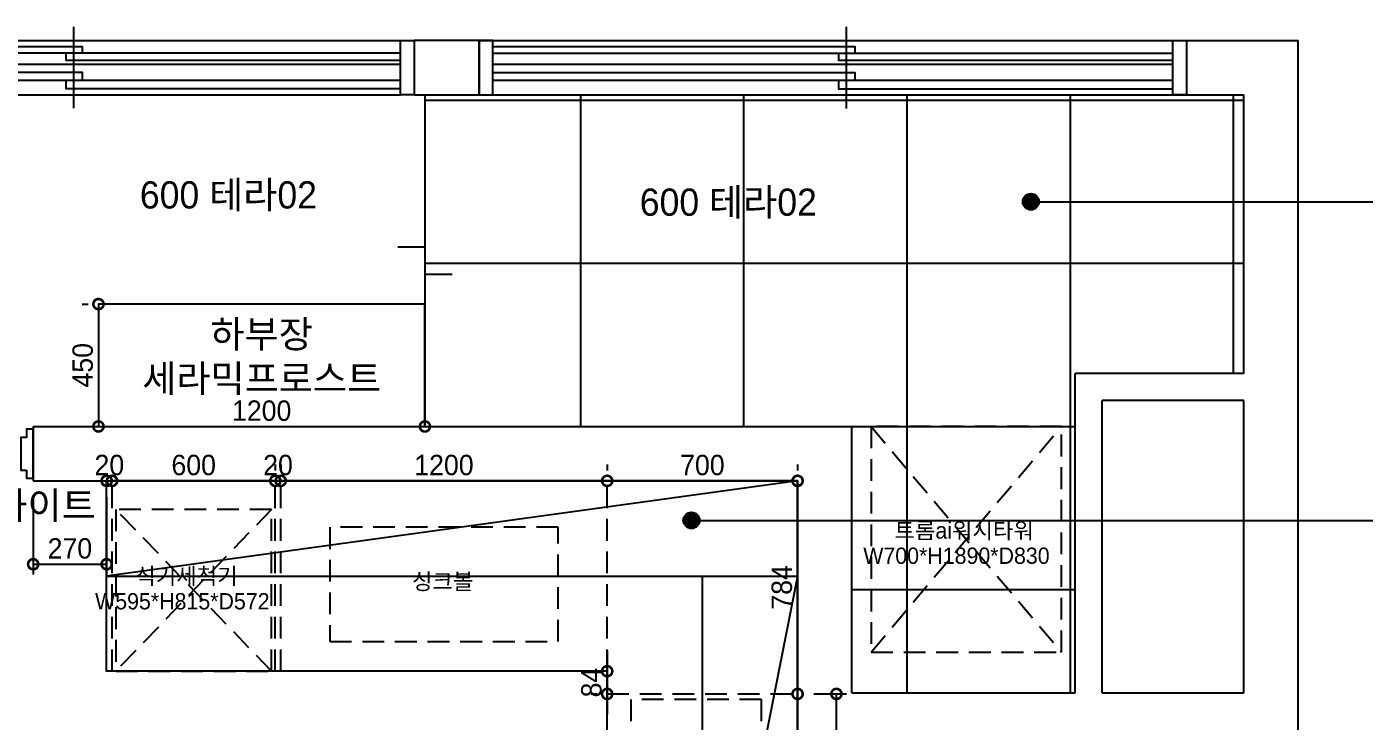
# Model space of a CAD drawing. Header units: millimetres. Extents: x 144680 to 236290, y -190947 to -149396.
# Drawn here: x 203759 to 208675, y -166654 to -164100 of the extents above; entities that cross this region are included whole.
import ezdxf

# ---------------------------------------------------------------- set-up
doc = ezdxf.new("R2010")
doc.units = ezdxf.units.MM
doc.header["$LTSCALE"] = 100
doc.linetypes.add('DH-HID2', pattern=[1.2, 0.8, -0.4])
for name, color, linetype in [('0-ELC TEXT', 7, 'Continuous'), ('06-FUR', 6, 'Continuous'), ('07-DIM WAL', 5, 'Continuous'), ('FORM(YOURNAME)-11', 1, 'Continuous'), ('FU-FURM', 251, 'DH-HID2'), ('fur', 6, 'Continuous'), ('HAT', 8, 'Continuous'), ('SYM', 94, 'Continuous'), ('win', 4, 'Continuous')]:
    doc.layers.add(name, color=color, linetype=linetype)
doc.styles.add('스타일1', font='HY울릉도M.TTF')
doc.styles.add('코레일둥고', font='Korail_Round_Gothic_Medium.ttf')
doc.dimstyles.new('30', dxfattribs={"dimscale": 30, "dimtxt": 2.5, "dimasz": 2.5, "dimexe": 1.25, "dimexo": 2, "dimtad": 1, "dimdec": 0, "dimtxsty": '스타일1', "dimblk": 'DOTSMALL', "dimcen": 2.5, "dimclrd": 1, "dimclre": 1, "dimclrt": 2, "dimadec": 0, "dimazin": 0, "dimtfac": 1, "dimtix": 1, "dimtmove": 0, "dimatfit": 3, "dimldrblk": 'DOTSMALL', "dimfxl": 1.25, "dimarcsym": 0})

# ---------------------------------------------------------------- blocks, each defined once
blk = doc.blocks.new('2600')
at = {"layer": 'win'}
for p, q in [((8549.2, -153771), (8549.2, -153471)), ((7239.2, -153521), (9759.2, -153521)), ((7249.2, -153608.5), (9749.2, -153608.5)), ((7249.2, -153608.5), (9749.2, -153608.5)), ((7249.2, -153721), (9749.2, -153721))]:
    blk.add_line(p, q, dxfattribs=at)
for points in [[(7199.2, -153721), (7249.2, -153721), (7249.2, -153521), (7199.2, -153521)], [(9799.2, -153721), (9749.2, -153721), (9749.2, -153521), (9799.2, -153521)]]:
    blk.add_lwpolyline(points, close=True, dxfattribs=at)
for points in [[(7249.2, -153543.5), (8579.2, -153543.5), (8579.2, -153568.5), (7249.2, -153568.5)], [(9749.2, -153568.5), (8519.2, -153568.5), (8519.2, -153593.5), (9749.2, -153593.5)], [(7249.2, -153638.5), (8579.2, -153638.5), (8579.2, -153668.5), (7249.2, -153668.5)], [(9749.2, -153668.5), (8519.2, -153668.5), (8519.2, -153698.5), (9749.2, -153698.5)]]:
    blk.add_lwpolyline(points, dxfattribs=at)
blk = doc.blocks.new('vudauseeh')
blk.add_line((143450, -164350), (143450, -165570))
blk.add_lwpolyline([(143350, -164910), (143450, -164910), (143450, -165010), (143550, -165010)])
at = {"layer": 'SYM', "color": 2}
for p, q in [((143650, -164150), (146660, -164150)), ((146660, -174830), (146660, -164150)), ((143450, -164350), (146460, -164350)), ((146460, -165375), (146460, -164350)), ((146460, -165375), (145840, -165375)), ((145840, -166550), (145840, -165375)), ((146460, -165475), (145940, -165475)), ((145940, -165775), (145940, -165475)), ((146460, -165775), (146460, -165475)), ((142010, -165570), (145020, -165570)), ((142010, -165570), (142010, -165770)), ((145020, -166550), (145020, -165570)), ((142010, -165770), (144820, -165770)), ((144820, -168850), (144820, -165770)), ((145940, -166550), (145940, -165775)), ((146460, -166550), (146460, -165775)), ((145840, -166550), (145840, -165987.5)), ((145020, -166550), (145440, -166550)), ((145020, -166550), (145840, -166550)), ((145940, -166550), (146460, -166550))]:
    blk.add_line(p, q, dxfattribs=at)
blk.add_lwpolyline([(143650, -164150.5), (143410, -164150.5), (143410, -164350), (143650, -164350)], close=True, dxfattribs=at)
at = {"layer": 'fur'}
for p in [(133610.8, -10629), (136450.8, -10629.5)]:
    blk.add_blockref('2600', p, dxfattribs=at)
blk = doc.blocks.new('_DOTSMALL')
at = {"color": 0, "linetype": 'ByBlock', "const_width": 0.5}
blk.add_lwpolyline([(-0.0625, 0, 1), (0.0625, 0, 1)], format="xyb", close=True, dxfattribs=at)
blk = doc.blocks.new('*D208')
at = {"layer": '07-DIM WAL', "color": 1, "lineweight": -2, "transparency": 16777216}
for p, q in [((206532.2, -165770), (206554.7, -165770)), ((206592.2, -166553.6), (206592.2, -165770)), ((206532.2, -166553.6), (206554.7, -166553.6))]:
    blk.add_line(p, q, dxfattribs=at)
at = {"layer": 'Defpoints', "color": 0, "transparency": 16777216}
for p in [(206592.2, -165770), (206592.2, -165770), (206592.2, -166553.6)]:
    blk.add_point(p, dxfattribs=at)
at = {"layer": '07-DIM WAL', "color": 1, "lineweight": -2, "transparency": 16777216, "xscale": 75, "yscale": 75, "zscale": 75}
for p, rotation in [((206592.2, -165770), 90), ((206592.2, -166553.6), 270)]:
    blk.add_blockref('_DOTSMALL', p, dxfattribs=dict(at, rotation=rotation))
at = {"layer": '07-DIM WAL', "color": 2, "transparency": 16777216, "insert": (206534.5, -166161.8), "char_height": 75, "attachment_point": 5, "rotation": 90, "style": '스타일1'}
blk.add_mtext('784', dxfattribs=at)
blk = doc.blocks.new('*D210')
at = {"layer": '07-DIM WAL', "color": 1, "lineweight": -2, "transparency": 16777216}
for p, q in [((205892.2, -165710), (205892.2, -165732.5)), ((206592.2, -165710), (206592.2, -165732.5)), ((206592.2, -165770), (205892.2, -165770))]:
    blk.add_line(p, q, dxfattribs=at)
at = {"layer": 'Defpoints', "color": 0, "transparency": 16777216}
for p in [(205892.2, -165770), (205892.2, -165770), (206592.2, -165770)]:
    blk.add_point(p, dxfattribs=at)
at = {"layer": '07-DIM WAL', "color": 1, "lineweight": -2, "transparency": 16777216, "xscale": 75, "yscale": 75, "zscale": 75, "rotation": 180}
blk.add_blockref('_DOTSMALL', (205892.2, -165770), dxfattribs=at)
at = {"layer": '07-DIM WAL', "color": 1, "lineweight": -2, "transparency": 16777216, "xscale": 75, "yscale": 75, "zscale": 75}
blk.add_blockref('_DOTSMALL', (206592.2, -165770), dxfattribs=at)
at = {"layer": '07-DIM WAL', "color": 2, "transparency": 16777216, "insert": (206242.2, -165712.3), "char_height": 75, "attachment_point": 5, "style": '스타일1'}
blk.add_mtext('700', dxfattribs=at)
blk = doc.blocks.new('*D211')
at = {"layer": '07-DIM WAL', "color": 1, "lineweight": -2, "transparency": 16777216}
for p, q in [((205892.2, -165710), (205892.2, -165732.5)), ((205892.2, -165770), (204692.2, -165770)), ((204692.2, -165830), (204692.2, -165807.5))]:
    blk.add_line(p, q, dxfattribs=at)
at = {"layer": 'Defpoints', "color": 0, "transparency": 16777216}
for p in [(204692.2, -165770), (204692.2, -165770), (205892.2, -165770)]:
    blk.add_point(p, dxfattribs=at)
at = {"layer": '07-DIM WAL', "color": 1, "lineweight": -2, "transparency": 16777216, "xscale": 75, "yscale": 75, "zscale": 75, "rotation": 180}
blk.add_blockref('_DOTSMALL', (204692.2, -165770), dxfattribs=at)
at = {"layer": '07-DIM WAL', "color": 1, "lineweight": -2, "transparency": 16777216, "xscale": 75, "yscale": 75, "zscale": 75}
blk.add_blockref('_DOTSMALL', (205892.2, -165770), dxfattribs=at)
at = {"layer": '07-DIM WAL', "color": 2, "transparency": 16777216, "insert": (205292.2, -165712.2), "char_height": 75, "attachment_point": 5, "style": '스타일1'}
blk.add_mtext('1200', dxfattribs=at)
blk = doc.blocks.new('*D212')
at = {"layer": '07-DIM WAL', "color": 1, "lineweight": -2, "transparency": 16777216}
for p, q in [((204672.2, -165710), (204672.2, -165732.5)), ((204692.2, -165710), (204692.2, -165732.5)), ((204767.2, -165770), (204597.2, -165770))]:
    blk.add_line(p, q, dxfattribs=at)
at = {"layer": 'Defpoints', "color": 0, "transparency": 16777216}
for p in [(204672.2, -165770), (204672.2, -165770), (204692.2, -165770)]:
    blk.add_point(p, dxfattribs=at)
at = {"layer": '07-DIM WAL', "color": 1, "lineweight": -2, "transparency": 16777216, "xscale": 75, "yscale": 75, "zscale": 75}
blk.add_blockref('_DOTSMALL', (204672.2, -165770), dxfattribs=at)
at = {"layer": '07-DIM WAL', "color": 1, "lineweight": -2, "transparency": 16777216, "xscale": 75, "yscale": 75, "zscale": 75, "rotation": 180}
blk.add_blockref('_DOTSMALL', (204692.2, -165770), dxfattribs=at)
at = {"layer": '07-DIM WAL', "color": 2, "transparency": 16777216, "insert": (204682.2, -165712.3), "char_height": 75, "attachment_point": 5, "style": '스타일1'}
blk.add_mtext('20', dxfattribs=at)
blk = doc.blocks.new('*D213')
at = {"layer": '07-DIM WAL', "color": 1, "lineweight": -2, "transparency": 16777216}
for p, q in [((204672.2, -165710), (204672.2, -165732.5)), ((204672.2, -165770), (204072.2, -165770)), ((204072.2, -165830), (204072.2, -165807.5))]:
    blk.add_line(p, q, dxfattribs=at)
at = {"layer": 'Defpoints', "color": 0, "transparency": 16777216}
for p in [(204072.2, -165770), (204072.2, -165770), (204672.2, -165770)]:
    blk.add_point(p, dxfattribs=at)
at = {"layer": '07-DIM WAL', "color": 1, "lineweight": -2, "transparency": 16777216, "xscale": 75, "yscale": 75, "zscale": 75, "rotation": 180}
blk.add_blockref('_DOTSMALL', (204072.2, -165770), dxfattribs=at)
at = {"layer": '07-DIM WAL', "color": 1, "lineweight": -2, "transparency": 16777216, "xscale": 75, "yscale": 75, "zscale": 75}
blk.add_blockref('_DOTSMALL', (204672.2, -165770), dxfattribs=at)
at = {"layer": '07-DIM WAL', "color": 2, "transparency": 16777216, "insert": (204372.2, -165712.2), "char_height": 75, "attachment_point": 5, "style": '스타일1'}
blk.add_mtext('600', dxfattribs=at)
blk = doc.blocks.new('*D214')
at = {"layer": '07-DIM WAL', "color": 1, "lineweight": -2, "transparency": 16777216}
for p, q in [((203977.3, -165770), (204147.2, -165770)), ((204052.3, -165830), (204052.3, -165807.5)), ((204072.2, -165830), (204072.2, -165807.5))]:
    blk.add_line(p, q, dxfattribs=at)
at = {"layer": 'Defpoints', "color": 0, "transparency": 16777216}
for p in [(204052.3, -165770), (204072.2, -165770), (204072.2, -165770)]:
    blk.add_point(p, dxfattribs=at)
at = {"layer": '07-DIM WAL', "color": 1, "lineweight": -2, "transparency": 16777216, "xscale": 75, "yscale": 75, "zscale": 75}
blk.add_blockref('_DOTSMALL', (204052.3, -165770), dxfattribs=at)
at = {"layer": '07-DIM WAL', "color": 1, "lineweight": -2, "transparency": 16777216, "xscale": 75, "yscale": 75, "zscale": 75, "rotation": 180}
blk.add_blockref('_DOTSMALL', (204072.2, -165770), dxfattribs=at)
at = {"layer": '07-DIM WAL', "color": 2, "transparency": 16777216, "insert": (204062.2, -165712.2), "char_height": 75, "attachment_point": 5, "style": '스타일1'}
blk.add_mtext('20', dxfattribs=at)
blk = doc.blocks.new('*D226')
at = {"layer": '07-DIM WAL', "color": 1, "lineweight": -2, "transparency": 16777216}
for p, q in [((206652.2, -166553.6), (206772.5, -166553.6)), ((206735, -167153.6), (206735, -166553.6)), ((206652.2, -167153.6), (206772.5, -167153.6))]:
    blk.add_line(p, q, dxfattribs=at)
at = {"layer": 'Defpoints', "color": 0, "transparency": 16777216}
for p in [(206592.2, -166553.6), (206735, -166553.6), (206592.2, -167153.6)]:
    blk.add_point(p, dxfattribs=at)
at = {"layer": '07-DIM WAL', "color": 1, "lineweight": -2, "transparency": 16777216, "xscale": 75, "yscale": 75, "zscale": 75}
for p, rotation in [((206735, -166553.6), 90), ((206735, -167153.6), 270)]:
    blk.add_blockref('_DOTSMALL', p, dxfattribs=dict(at, rotation=rotation))
at = {"layer": '07-DIM WAL', "color": 2, "transparency": 16777216, "insert": (206677.2, -166853.6), "char_height": 75, "attachment_point": 5, "rotation": 90, "style": '스타일1'}
blk.add_mtext('600', dxfattribs=at)
blk = doc.blocks.new('*D227')
at = {"layer": '07-DIM WAL', "color": 1, "lineweight": -2, "transparency": 16777216}
for p, q in [((205892.2, -166395), (205892.2, -166628.6)), ((205832.2, -166470), (205854.7, -166470)), ((205832.2, -166553.6), (205854.7, -166553.6))]:
    blk.add_line(p, q, dxfattribs=at)
at = {"layer": 'Defpoints', "color": 0, "transparency": 16777216}
for p in [(205892.2, -166470), (205892.2, -166553.6), (205892.2, -166553.6)]:
    blk.add_point(p, dxfattribs=at)
at = {"layer": '07-DIM WAL', "color": 1, "lineweight": -2, "transparency": 16777216, "xscale": 75, "yscale": 75, "zscale": 75}
for p, rotation in [((205892.2, -166470), 270), ((205892.2, -166553.6), 90)]:
    blk.add_blockref('_DOTSMALL', p, dxfattribs=dict(at, rotation=rotation))
at = {"layer": '07-DIM WAL', "color": 2, "transparency": 16777216, "insert": (205834.5, -166511.8), "char_height": 75, "attachment_point": 5, "rotation": 90, "style": '스타일1'}
blk.add_mtext('84', dxfattribs=at)
blk = doc.blocks.new('*D228')
at = {"layer": '07-DIM WAL', "color": 1, "lineweight": -2, "transparency": 16777216}
for p, q in [((203782.2, -165830), (203782.2, -166114.2)), ((204052.3, -165830), (204052.3, -166114.2)), ((203782.2, -166076.7), (204052.3, -166076.7))]:
    blk.add_line(p, q, dxfattribs=at)
at = {"layer": 'Defpoints', "color": 0, "transparency": 16777216}
for p in [(203782.2, -165770), (204052.3, -165770), (204052.3, -166076.7)]:
    blk.add_point(p, dxfattribs=at)
at = {"layer": '07-DIM WAL', "color": 1, "lineweight": -2, "transparency": 16777216, "xscale": 75, "yscale": 75, "zscale": 75, "rotation": 180}
blk.add_blockref('_DOTSMALL', (203782.2, -166076.7), dxfattribs=at)
at = {"layer": '07-DIM WAL', "color": 1, "lineweight": -2, "transparency": 16777216, "xscale": 75, "yscale": 75, "zscale": 75}
blk.add_blockref('_DOTSMALL', (204052.3, -166076.7), dxfattribs=at)
at = {"layer": '07-DIM WAL', "color": 2, "transparency": 16777216, "insert": (203917.2, -166018.9), "char_height": 75, "attachment_point": 5, "style": '스타일1'}
blk.add_mtext('270', dxfattribs=at)
blk = doc.blocks.new('*D243')
at = {"layer": 'Defpoints', "color": 0}
for p in [(204022.2, -165120), (204022.2, -165570), (204022.2, -165570)]:
    blk.add_point(p, dxfattribs=at)
at = {"layer": 'FORM(YOURNAME)-11', "color": 1, "lineweight": -2, "ltscale": 10}
for p, q in [((203962.2, -165120), (203984.7, -165120)), ((204022.2, -165120), (204022.2, -165570)), ((203962.2, -165570), (203984.7, -165570))]:
    blk.add_line(p, q, dxfattribs=at)
at = {"layer": 'FORM(YOURNAME)-11', "color": 1, "lineweight": -2, "xscale": 75, "yscale": 75, "zscale": 75}
for p, rotation in [((204022.2, -165120), 90), ((204022.2, -165570), 270)]:
    blk.add_blockref('_DOTSMALL', p, dxfattribs=dict(at, rotation=rotation))
at = {"layer": 'FORM(YOURNAME)-11', "color": 2, "ltscale": 10, "insert": (203964.5, -165345), "char_height": 75, "attachment_point": 5, "rotation": 90, "style": '스타일1'}
blk.add_mtext('450', dxfattribs=at)
blk = doc.blocks.new('*D244')
at = {"layer": 'Defpoints', "color": 0}
for p in [(204022.2, -165570), (205222.2, -165570), (205222.2, -165570)]:
    blk.add_point(p, dxfattribs=at)
at = {"layer": 'FORM(YOURNAME)-11', "color": 1, "lineweight": -2, "ltscale": 10}
for p, q in [((204022.2, -165510), (204022.2, -165532.5)), ((205222.2, -165510), (205222.2, -165532.5)), ((204022.2, -165570), (205222.2, -165570))]:
    blk.add_line(p, q, dxfattribs=at)
at = {"layer": 'FORM(YOURNAME)-11', "color": 1, "lineweight": -2, "xscale": 75, "yscale": 75, "zscale": 75, "rotation": 180}
blk.add_blockref('_DOTSMALL', (204022.2, -165570), dxfattribs=at)
at = {"layer": 'FORM(YOURNAME)-11', "color": 1, "lineweight": -2, "xscale": 75, "yscale": 75, "zscale": 75}
blk.add_blockref('_DOTSMALL', (205222.2, -165570), dxfattribs=at)
at = {"layer": 'FORM(YOURNAME)-11', "color": 2, "ltscale": 10, "insert": (204622.2, -165512.3), "char_height": 75, "attachment_point": 5, "style": '스타일1'}
blk.add_mtext('1200', dxfattribs=at)

msp = doc.modelspace()

# ---------------------------------------------------------------- hatches: boundary and pattern name
at = {"layer": '0-ELC TEXT'}
h = msp.add_hatch(color=256, dxfattribs=at)
h.dxf.hatch_style = 1
edge = h.paths.add_edge_path()
edge.add_arc((207449.8, -164743.5), 30, 0, 360)
h = msp.add_hatch(color=256, dxfattribs=at)
h.dxf.hatch_style = 1
edge = h.paths.add_edge_path()
edge.add_arc((206202, -165915.3), 30, 0, 360)
at = {"layer": '07-DIM WAL'}
h = msp.add_hatch(dxfattribs=at)
h.set_pattern_fill('_USER', color=8, scale=600, double=1, pattern_type=0)
h.set_pattern_definition([(0, (208132.23, -167600), (0, 600), []), (90, (208132.23, -167600), (-600, 4e-14), [])])
h.paths.add_polyline_path([(208132.2, -166750), (206792.2, -166750), (206792.2, -167600), (207472.2, -167600), (207472.2, -167530), (208132.2, -167530), (208132.2, -167150), (208054.7, -167194.3), (208054.7, -167110.2), (208132.2, -167150), (208132.2, -167000)])
h.paths.add_polyline_path([(207687.2, -167757.8, -0.414214), (207837.2, -167607.8), (207472.2, -167600), (206792.2, -167600), (206792.2, -168850), (206842.2, -168850), (206842.2, -168160, -0.447008), (207442.2, -168850), (208232.2, -168850), (208232.2, -168074.7), (208132.2, -168074.7), (208132.2, -168112.8), (207837.2, -168112.8, -0.184265), (207737.3, -168074.7), (207479.8, -168074.7, -1), (207419.8, -168074.7, -1), (207479.8, -168074.7), (207737.3, -168074.7, -0.213642), (207687.2, -167962.8)])
h.paths.add_polyline_path([(207505.7, -168290.3, -0.036121), (207822, -168254.4, -0.200323), (207836.5, -168259.8, -0.003215), (207864.7, -168259, -0.420239), (207882.1, -168273.3, -0.407252), (207896.7, -168258.3), (208091.7, -168253.7, -0.421209), (208107.1, -168268.7), (208107.1, -168281.1), (208107.1, -168445.7), (208108.7, -168446.8), (208113.5, -168441.3), (208113.5, -168429.7), (208123.5, -168429.7), (208123.5, -168477.7), (208113.5, -168477.7), (208113.5, -168466.1), (208108.7, -168460.6), (208107.1, -168461.7), (208107.1, -168626.3), (208107.1, -168638.7, -0.421209), (208091.7, -168653.7), (207997.1, -168651.4), (207997.1, -168662.6), (207977, -168662.6), (207977, -168651), (207896.7, -168649, -0.407252), (207882.1, -168634, -0.420239), (207864.7, -168648.4, -0.003215), (207836.5, -168647.6, -0.200323), (207822, -168653, -0.036121), (207505.7, -168617.1, -0.292078), (207420.4, -168512.3, -0.036235), (207416.2, -168453.7, -0.036235), (207420.4, -168395.1, -0.292078)], flags=16)
h.paths.add_polyline_path([(207851.4, -168511.8), (207851.4, -168502), (207851.4, -168501.9, 0.967968), (207847.4, -168502), (207847.1, -168511.8)], flags=0)
h.paths.add_polyline_path([(207842.8, -168371.1), (207871, -168371.1), (207871, -168395.6), (207851.4, -168395.6), (207851.4, -168407.4), (207842.8, -168407.4)], flags=0)
h.paths.add_polyline_path([(207865.1, -168383.7, -1), (207849.1, -168383.7, -1)], flags=0)
h.paths.add_polyline_path([(207865.1, -168523.7, -1), (207849.1, -168523.7, -1)], flags=0)
h.paths.add_polyline_path([(208075.5, -168367.2, -1), (208082.5, -168367.2), (208082.5, -168445.4), (208101.7, -168442.4), (208101.7, -168465), (208082.5, -168462), (208082.5, -168540.2, -1), (208075.5, -168540.2), (208075.5, -168460.9), (208067.4, -168459.7), (208067.4, -168447.7), (208075.5, -168446.4)], flags=0)
h.paths.add_polyline_path([(207485.2, -167650.5), (207485.2, -167483.9), (207345.5, -167483.9), (207345.5, -167650.5)], flags=9)
h.paths.add_polyline_path([(207090.5, -167347.4), (207843.1, -167347.4), (207843.1, -167170.7), (207090.5, -167170.7)], flags=24)
h.paths.add_polyline_path([(207075.4, -167654.4), (207400.3, -167654.4), (207400.3, -167479.8), (207075.4, -167479.8)], flags=9)
h.paths.add_polyline_path([(206990.9, -167831.4), (207315.8, -167831.4), (207315.8, -167656.8), (206990.9, -167656.8)], flags=24)
h.paths.add_polyline_path([(211223.4, -165212.9), (211223.4, -164720.3), (210990.4, -164720.3), (210990.4, -165212.9)], flags=9)
h.paths.add_polyline_path([(211223.4, -167556.5), (211223.4, -167064), (210990.4, -167064), (210990.4, -167556.5)], flags=9)
h.paths.add_polyline_path([(210973.4, -168047.8), (210973.4, -167555.2), (210740.4, -167555.2), (210740.4, -168047.8)], flags=9)
h.paths.add_polyline_path([(210973.4, -166356.2), (210973.4, -165971.1), (210740.4, -165971.1), (210740.4, -166356.2)], flags=9)
h.paths.add_polyline_path([(210973.4, -166844), (210973.4, -166459), (210740.4, -166459), (210740.4, -166844)], flags=9)
h.paths.add_polyline_path([(211223.2, -169673.1), (211223.2, -169288), (210990.3, -169288), (210990.3, -169673.1)], flags=9)
h.paths.add_polyline_path([(211223.4, -172001.5), (211223.4, -171509), (210990.4, -171509), (210990.4, -172001.5)], flags=9)
h.paths.add_polyline_path([(199645.2, -172123.7), (199645.2, -171828.1), (199505.5, -171828.1), (199505.5, -172123.7)], flags=9)
h.paths.add_polyline_path([(204045.1, -171902.9), (204045.1, -171607.4), (203905.4, -171607.4), (203905.4, -171902.9)], flags=9)
h.paths.add_polyline_path([(202641.6, -165783), (202872.6, -165783), (202872.6, -165643.2), (202641.6, -165643.2)], flags=9)
h.paths.add_polyline_path([(202641.6, -164383.5), (202872.6, -164383.5), (202872.6, -164243.7), (202641.6, -164243.7)], flags=9)
h.paths.add_polyline_path([(202595.2, -164376.7), (202595.2, -164145.6), (202455.5, -164145.6), (202455.5, -164376.7)], flags=9)
h.paths.add_polyline_path([(202595.2, -165122), (202595.2, -164826.4), (202455.5, -164826.4), (202455.5, -165122)], flags=9)
h.paths.add_polyline_path([(208445.1, -169731.7), (208445.1, -169436.2), (208305.4, -169436.2), (208305.4, -169731.7)], flags=9)
h.paths.add_polyline_path([(208445.2, -171902.9), (208445.2, -171607.4), (208305.5, -171607.4), (208305.5, -171902.9)], flags=9)
h.paths.add_polyline_path([(208604, -171371.9), (208604, -171076.4), (208464.2, -171076.4), (208464.2, -171371.9)], flags=9)
h.paths.add_polyline_path([(201655.5, -168883), (201951.1, -168883), (201951.1, -168743.2), (201655.5, -168743.2)], flags=9)
h.paths.add_polyline_path([(199352.6, -164973), (199583.6, -164973), (199583.6, -164833.2), (199352.6, -164833.2)], flags=9)
h.paths.add_polyline_path([(199245.2, -165721.7), (199245.2, -165426.2), (199105.5, -165426.2), (199105.5, -165721.7)], flags=9)
h.paths.add_polyline_path([(202420.1, -168685.3), (202420.1, -168454.2), (202280.4, -168454.2), (202280.4, -168685.3)], flags=9)
h.paths.add_polyline_path([(199402.3, -169291.4), (199402.3, -169060.4), (199262.5, -169060.4), (199262.5, -169291.4)], flags=9)
h.paths.add_polyline_path([(208445.2, -166991.4), (208445.2, -166760.4), (208305.5, -166760.4), (208305.5, -166991.4)], flags=9)
h.paths.add_polyline_path([(208445.1, -167415.3), (208445.1, -167184.2), (208305.4, -167184.2), (208305.4, -167415.3)], flags=9)
h.paths.add_polyline_path([(208595.5, -167290.9), (208595.5, -167059.8), (208455.7, -167059.8), (208455.7, -167290.9)], flags=9)
h.paths.add_polyline_path([(200894, -168883), (201125.1, -168883), (201125.1, -168743.2), (200894, -168743.2)], flags=9)
h.paths.add_polyline_path([(202616.6, -169186.6), (202847.6, -169186.6), (202847.6, -169046.8), (202616.6, -169046.8)], flags=9)
h.paths.add_polyline_path([(202994.7, -169089.6), (203224.8, -169267.7), (203310.4, -169157.2), (203080.2, -168979)], flags=9)
h.paths.add_polyline_path([(202595.2, -167467.9), (202595.2, -167172.4), (202455.5, -167172.4), (202455.5, -167467.9)], flags=9)
h.paths.add_polyline_path([(202595.2, -169086.4), (202595.2, -168855.4), (202455.5, -168855.4), (202455.5, -169086.4)], flags=9)
h.paths.add_polyline_path([(208445.2, -167980), (208445.2, -167749), (208305.5, -167749), (208305.5, -167980)], flags=9)
h.paths.add_polyline_path([(208445.2, -168607.7), (208445.2, -168376.7), (208305.5, -168376.7), (208305.5, -168607.7)], flags=9)
h.paths.add_polyline_path([(203647.6, -171906.7), (203647.6, -171611.2), (203507.8, -171611.2), (203507.8, -171906.7)], flags=9)
h.paths.add_polyline_path([(203647.8, -173129.3), (203647.8, -172833.7), (203508, -172833.7), (203508, -173129.3)], flags=9)
h.paths.add_polyline_path([(203647.8, -170684.3), (203647.8, -170388.7), (203508, -170388.7), (203508, -170684.3)], flags=9)
h.paths.add_polyline_path([(203837.8, -169825.7), (204068.8, -169825.7), (204068.8, -169686), (203837.8, -169686)], flags=9)
h.paths.add_polyline_path([(199645.2, -170131.7), (199645.2, -169836.2), (199505.5, -169836.2), (199505.5, -170131.7)], flags=9)
h.paths.add_polyline_path([(200059.8, -169355.7), (200059.8, -169124.6), (199920, -169124.6), (199920, -169355.7)], flags=9)
h.paths.add_polyline_path([(199591.6, -169586.9), (199822.6, -169586.9), (199822.6, -169447.1), (199591.6, -169447.1)], flags=9)
h.paths.add_polyline_path([(199942.8, -169491.4), (200147.1, -169698.7), (200246.7, -169600.6), (200042.3, -169393.3)], flags=9)
h.paths.add_polyline_path([(206605.3, -166278.6), (206605.3, -166047.6), (206465.6, -166047.6), (206465.6, -166278.6)], flags=9)
h.paths.add_polyline_path([(206600.6, -168477.4), (206600.6, -168260.6), (206753.8, -168260.6), (206753.8, -168477.4)], flags=9)
h.paths.add_polyline_path([(206124.5, -165783), (206355.6, -165783), (206355.6, -165643.2), (206124.5, -165643.2)], flags=9)
h.paths.add_polyline_path([(205140.5, -165783), (205436.1, -165783), (205436.1, -165643.2), (205140.5, -165643.2)], flags=9)
h.paths.add_polyline_path([(204598.1, -165783), (204764.6, -165783), (204764.6, -165643.2), (204598.1, -165643.2)], flags=9)
h.paths.add_polyline_path([(204257, -165782.9), (204488, -165782.9), (204488, -165643.1), (204257, -165643.1)], flags=9)
h.paths.add_polyline_path([(203978.1, -165783), (204144.6, -165783), (204144.6, -165643.2), (203978.1, -165643.2)], flags=9)
h.paths.add_polyline_path([(205525.2, -169144.2), (205525.2, -168977.6), (205385.5, -168977.6), (205385.5, -169144.2)], flags=9)
h.paths.add_polyline_path([(205525.1, -169485.3), (205525.1, -169254.2), (205385.4, -169254.2), (205385.4, -169485.3)], flags=9)
h.paths.add_polyline_path([(206033.6, -169764.2), (206033.6, -169597.6), (205893.9, -169597.6), (205893.9, -169764.2)], flags=9)
h.paths.add_polyline_path([(205525.2, -169906.4), (205525.2, -169675.4), (205385.5, -169675.4), (205385.5, -169906.4)], flags=9)
h.paths.add_polyline_path([(206033.6, -169984.2), (206033.6, -169817.6), (205893.9, -169817.6), (205893.9, -169984.2)], flags=9)
h.paths.add_polyline_path([(205697, -169062.9), (205928, -169062.9), (205928, -168923.1), (205697, -168923.1)], flags=9)
h.paths.add_polyline_path([(206042.8, -169220.4), (206273.8, -169220.4), (206273.8, -169080.6), (206042.8, -169080.6)], flags=9)
h.paths.add_polyline_path([(206215.8, -169063), (206446.9, -169063), (206446.9, -168923.2), (206215.8, -168923.2)], flags=9)
h.paths.add_polyline_path([(206600.8, -167733.2), (206600.8, -167514.3), (206753.8, -167514.3), (206753.8, -167733.2)], flags=9)
h.paths.add_polyline_path([(206605.2, -167447.7), (206605.2, -167281.2), (206465.5, -167281.2), (206465.5, -167447.7)], flags=9)
h.paths.add_polyline_path([(206748, -167370), (206748, -167138.9), (206608.2, -167138.9), (206608.2, -167370)], flags=9)
h.paths.add_polyline_path([(206747.9, -166968.8), (206747.9, -166737.8), (206608.1, -166737.8), (206608.1, -166968.8)], flags=9)
h.paths.add_polyline_path([(205905.3, -166594.5), (205905.3, -166428), (205765.6, -166428), (205765.6, -166594.5)], flags=9)
h.paths.add_polyline_path([(203800.8, -166089.6), (204031.9, -166089.6), (204031.9, -165949.9), (203800.8, -165949.9)], flags=9)
h.paths.add_polyline_path([(198720.4, -167520.9), (199402.4, -167520.9), (199402.4, -167135.4), (198720.4, -167135.4)], flags=9)
h.paths.add_polyline_path([(200025.5, -174710), (200025.5, -173715.4), (199841.6, -173715.4), (199841.6, -174710)], flags=9)
h.paths.add_polyline_path([(207715.4, -169444.7), (208041, -169444.7), (208041, -169268), (207715.4, -169268)], flags=9)
h.paths.add_polyline_path([(207848, -171433.7), (207848, -172219.1), (208036.2, -172219.1), (208036.2, -171433.7)], flags=9)
h.paths.add_polyline_path([(205658.3, -174417.2), (206410.9, -174417.2), (206410.9, -174240.6), (205658.3, -174240.6)], flags=9)
h.paths.add_polyline_path([(196890.3, -169067.4), (197642.9, -169067.4), (197642.9, -168890.7), (196890.3, -168890.7)], flags=9)
h.paths.add_polyline_path([(198662.9, -168858), (199415.5, -168858), (199415.5, -168681.3), (198662.9, -168681.3)], flags=9)
h.paths.add_polyline_path([(204144.9, -164814.9), (204897.6, -164814.9), (204897.6, -164638.2), (204144.9, -164638.2)], flags=9)
h.paths.add_polyline_path([(205982.7, -164841.6), (206735.3, -164841.6), (206735.3, -164664.9), (205982.7, -164664.9)], flags=9)
h.paths.add_polyline_path([(200565.9, -172744.3), (202193, -172744.3), (202193, -172560.1), (200565.9, -172560.1)], flags=9)
h.paths.add_polyline_path([(200565.2, -172545), (202642.5, -172545), (202642.5, -172356.4), (200565.2, -172356.4)], flags=9)
h.paths.add_polyline_path([(198136.9, -169630.5), (198917.5, -169630.5), (198917.5, -169434.7), (198136.9, -169434.7)], flags=9)
h.paths.add_polyline_path([(200952.1, -172327.7), (201609.9, -172327.7), (201609.9, -172169.4), (200952.1, -172169.4)], flags=9)
h.paths.add_polyline_path([(200563.9, -172151.2), (202872.9, -172151.2), (202872.9, -171955.2), (200563.9, -171955.2)], flags=9)
h.paths.add_polyline_path([(200565.5, -171949.6), (201998.9, -171949.6), (201998.9, -171763.2), (200565.5, -171763.2)], flags=9)
h.paths.add_polyline_path([(203825, -173624.4), (203825, -174804.9), (204020.9, -174804.9), (204020.9, -173624.4)], flags=9)
h.paths.add_polyline_path([(204120.2, -173732.9), (204120.2, -174595.5), (204308.3, -174595.5), (204308.3, -173732.9)], flags=9)
h.paths.add_polyline_path([(202939.5, -165965.3), (204120.1, -165965.3), (204120.1, -165769.5), (202939.5, -165769.5)], flags=9)
h.paths.add_polyline_path([(205592.1, -169884.8), (205920.1, -169884.8), (205920.1, -169700.8), (205592.1, -169700.8)], flags=9)
h.paths.add_polyline_path([(205592.1, -169469.5), (206053.4, -169469.5), (206053.4, -169285.6), (205592.1, -169285.6)], flags=9)
h.paths.add_polyline_path([(206437.5, -169692.8), (206437.5, -169305.6), (206260, -169305.6), (206260, -169692.8)], flags=9)
h.paths.add_polyline_path([(206109.1, -167689.1), (206388.6, -167689.1), (206388.6, -167570.4), (206109.1, -167570.4)], flags=9)
h.paths.add_polyline_path([(205156.3, -166201.6), (205433.1, -166201.6), (205433.1, -166091.2), (205156.3, -166091.2)], flags=9)
h.paths.add_polyline_path([(205976.5, -166860.4), (205976.5, -166746.8), (206501.6, -166746.8), (206501.6, -166860.4)], flags=9)
h.paths.add_polyline_path([(203993.9, -166261.6), (204720.7, -166261.6), (204720.7, -166166.6), (203993.9, -166166.6)], flags=9)
h.paths.add_polyline_path([(204138.6, -166179.2), (204576.3, -166179.2), (204576.3, -166066.1), (204138.6, -166066.1)], flags=9)
h.paths.add_polyline_path([(206349.4, -168738.9), (206349.4, -167965.7), (206254.4, -167965.7), (206254.4, -168738.9)], flags=9)
h.paths.add_polyline_path([(206267, -168776.4), (206267, -167929.2), (206153.9, -167929.2), (206153.9, -168776.4)], flags=9)
h.paths.add_polyline_path([(203705.5, -168358.5), (204739.6, -168358.5), (204739.6, -168162.6), (203705.5, -168162.6)], flags=9)
h.paths.add_polyline_path([(203705.5, -168161.8), (205077.1, -168161.8), (205077.1, -167965.9), (203705.5, -167965.9)], flags=9)
h.paths.add_polyline_path([(203856.5, -172112.1), (203856.5, -171456.3), (203679.9, -171456.3), (203679.9, -172112.1)], flags=9)
h.paths.add_polyline_path([(198626.5, -168208.8), (199356, -168208.8), (199356, -168020.3), (198626.5, -168020.3)], flags=9)
h.paths.add_polyline_path([(206010.7, -173312.8), (207229.6, -173312.8), (207229.6, -173117), (206010.7, -173117)], flags=9)
h.paths.add_polyline_path([(207712.2, -169782.5), (208177.5, -169782.5), (208177.5, -169586.7), (207712.2, -169586.7)], flags=9)
h.paths.add_polyline_path([(196709.2, -171167.6), (197725.9, -171167.6), (197725.9, -170979.5), (196709.2, -170979.5)], flags=9)
h.paths.add_polyline_path([(200441.3, -174887.9), (200441.3, -173505.8), (200250.9, -173505.8), (200250.9, -174887.9)], flags=9)
h.paths.add_polyline_path([(200564, -171551.1), (201661.6, -171551.1), (201661.6, -171355.2), (200564, -171355.2)], flags=9)
h.paths.add_polyline_path([(200566.5, -171743.7), (201525.8, -171743.7), (201525.8, -171562.9), (200566.5, -171562.9)], flags=9)
h.paths.add_polyline_path([(197345.2, -169531.4), (197670.1, -169531.4), (197670.1, -169356.8), (197345.2, -169356.8)], flags=9)
h.paths.add_polyline_path([(197429.8, -169354.4), (197754.6, -169354.4), (197754.6, -169179.8), (197429.8, -169179.8)], flags=9)
h.paths.add_polyline_path([(200029.6, -169269.9), (200029.6, -169079.6), (200758.3, -169079.6), (200758.3, -169269.9)], flags=9)
h.paths.add_polyline_path([(199450.3, -169254.8), (199775.2, -169254.8), (199775.2, -169080.2), (199450.3, -169080.2)], flags=9)
h.paths.add_polyline_path([(199562.5, -166018.7), (199562.5, -165153.4), (199366.7, -165153.4), (199366.7, -166018.7)], flags=9)
h.paths.add_polyline_path([(201336.3, -168687.6), (202353.1, -168687.6), (202353.1, -168499.5), (201336.3, -168499.5)], flags=9)
h.paths.add_polyline_path([(200370.7, -166375.6), (201679.7, -166375.6), (201679.7, -166179.7), (200370.7, -166179.7)], flags=9)
h.paths.add_polyline_path([(197191, -173567.3), (198500, -173567.3), (198500, -173371.5), (197191, -173371.5)], flags=9)
h.paths.add_polyline_path([(201188.9, -173567.3), (202498, -173567.3), (202498, -173371.5), (201188.9, -173371.5)], flags=9)
h.paths.add_polyline_path([(206639.7, -170287.1), (207505, -170287.1), (207505, -170091.2), (206639.7, -170091.2)], flags=9)
h.paths.add_polyline_path([(207712.2, -169627.6), (208177.4, -169627.6), (208177.4, -169431.7), (207712.2, -169431.7)], flags=9)
h.paths.add_polyline_path([(206814, -166098.2), (206814, -165993.5), (207592.6, -165993.5), (207592.6, -166098.2)], flags=9)
h.paths.add_polyline_path([(206933.3, -166012.8), (206933.3, -165899.2), (207500.8, -165899.2), (207500.8, -166012.8)], flags=9)
h.paths.add_polyline_path([(202887, -165472.1), (202887, -164112.8), (202691.2, -164112.8), (202691.2, -165472.1)], flags=9)
h.paths.add_polyline_path([(196734.6, -167194.1), (197392.3, -167194.1), (197392.3, -166821.2), (196734.6, -166821.2)], flags=9)
h.paths.add_polyline_path([(197804.2, -167201.6), (198262.6, -167201.6), (198262.6, -167050.5), (197804.2, -167050.5)], flags=9)
h.paths.add_polyline_path([(197842.7, -166989.4), (198254.5, -166989.4), (198254.5, -166838.2), (197842.7, -166838.2)], flags=9)
h.paths.add_polyline_path([(196718.2, -165800.6), (197408.7, -165800.6), (197408.7, -165432.3), (196718.2, -165432.3)], flags=9)
h.paths.add_polyline_path([(197811.4, -165795.5), (198255.5, -165795.5), (198255.5, -165647.7), (197811.4, -165647.7)], flags=9)
h.paths.add_polyline_path([(197814.6, -165583.4), (198282.6, -165583.4), (198282.6, -165434.9), (197814.6, -165434.9)], flags=9)
h.paths.add_polyline_path([(194316.4, -170006), (195507.3, -170006), (195507.3, -169633.1), (194316.4, -169633.1)], flags=9)
h.paths.add_polyline_path([(195648.3, -170010.8), (196115.3, -170010.8), (196115.3, -169859.6), (195648.3, -169859.6)], flags=9)
h.paths.add_polyline_path([(195730.1, -169798.5), (196063.8, -169798.5), (196063.8, -169647.3), (195730.1, -169647.3)], flags=9)
h.paths.add_polyline_path([(194567, -172399.8), (195256.7, -172399.8), (195256.7, -172031.5), (194567, -172031.5)], flags=9)
h.paths.add_polyline_path([(195659.2, -172395.3), (196104.4, -172395.3), (196104.4, -172244.3), (195659.2, -172244.3)], flags=9)
h.paths.add_polyline_path([(195700.3, -172182.6), (196093.6, -172182.6), (196093.6, -172034.1), (195700.3, -172034.1)], flags=9)
h.paths.add_polyline_path([(201383.1, -175778.5), (202034.2, -175778.5), (202034.2, -175425.2), (201383.1, -175425.2)], flags=9)
h.paths.add_polyline_path([(202452.4, -175786.5), (202904.7, -175786.5), (202904.7, -175635.3), (202452.4, -175635.3)], flags=9)
h.paths.add_polyline_path([(202459.9, -175574.2), (202927.6, -175574.2), (202927.6, -175423.1), (202459.9, -175423.1)], flags=9)
h.paths.add_polyline_path([(208688.9, -174389.9), (210149, -174389.9), (210149, -174009.5), (208688.9, -174009.5)], flags=9)
h.paths.add_polyline_path([(210167, -174383.6), (210610.8, -174383.6), (210610.8, -174232.5), (210167, -174232.5)], flags=9)
h.paths.add_polyline_path([(210195.4, -174171.4), (210612.7, -174171.4), (210612.7, -174020.2), (210195.4, -174020.2)], flags=9)
h.paths.add_polyline_path([(209088.9, -172823.4), (209749, -172823.4), (209749, -172442.9), (209088.9, -172442.9)], flags=9)
h.paths.add_polyline_path([(210162.7, -172817.1), (210615, -172817.1), (210615, -172665.9), (210162.7, -172665.9)], flags=9)
h.paths.add_polyline_path([(210172, -172604.4), (210636, -172604.4), (210636, -172455.9), (210172, -172455.9)], flags=9)
h.paths.add_polyline_path([(209090.9, -166323.6), (209746.9, -166323.6), (209746.9, -165955.6), (209090.9, -165955.6)], flags=9)
h.paths.add_polyline_path([(210166.3, -166319.4), (210611.4, -166319.4), (210611.4, -166168.4), (210166.3, -166168.4)], flags=9)
h.paths.add_polyline_path([(210254.8, -166100.2), (210553.2, -166100.2), (210553.2, -165959.5), (210254.8, -165959.5)], flags=9)
h.paths.add_polyline_path([(208824.2, -169764), (210013.6, -169764), (210013.6, -169395.7), (208824.2, -169395.7)], flags=9)
h.paths.add_polyline_path([(210156.2, -169769.5), (210621.5, -169769.5), (210621.5, -169618.3), (210156.2, -169618.3)], flags=9)
h.paths.add_polyline_path([(210206.6, -169556.8), (210601.4, -169556.8), (210601.4, -169408.3), (210206.6, -169408.3)], flags=9)
h.paths.add_polyline_path([(208821, -168486.3), (210016.8, -168486.3), (210016.8, -168098.8), (208821, -168098.8)], flags=9)
h.paths.add_polyline_path([(210159.6, -168478.9), (210618.1, -168478.9), (210618.1, -168327.7), (210159.6, -168327.7)], flags=9)
h.paths.add_polyline_path([(210198.1, -168266.6), (210609.9, -168266.6), (210609.9, -168115.4), (210198.1, -168115.4)], flags=9)
h.paths.add_polyline_path([(202835, -168017), (202835, -166856.4), (202651.1, -166856.4), (202651.1, -168017)], flags=9)
h.paths.add_polyline_path([(202985.6, -165558.6), (203848.2, -165558.6), (203848.2, -165370.5), (202985.6, -165370.5)], flags=9)
h.paths.add_polyline_path([(208960, -165139.7), (209877.8, -165139.7), (209877.8, -164786.4), (208960, -164786.4)], flags=9)
h.paths.add_polyline_path([(210163.5, -165147.7), (210614.2, -165147.7), (210614.2, -164996.5), (210163.5, -164996.5)], flags=9)
h.paths.add_polyline_path([(210237.9, -164935.4), (210570.1, -164935.4), (210570.1, -164784.3), (210237.9, -164784.3)], flags=9)
at = {"layer": 'HAT'}
h = msp.add_hatch(dxfattribs=at)
h.set_pattern_fill('_USER', color=256, scale=600, double=1, pattern_type=0)
h.set_pattern_definition([(0, (266994.47, -165570), (0, 600), []), (90, (266994.47, -165570), (-600, 4e-14), [])])
h.paths.add_polyline_path([(208232.2, -165375), (207612.2, -165375), (207612.2, -166550), (206792.2, -166550), (206792.2, -165570), (205222.2, -165570), (205222.2, -164350), (208232.2, -164350)])

# ---------------------------------------------------------------- linework, layer by layer
at = {"color": 0, "linetype": 'Continuous'}
msp.add_lwpolyline([(203757.2, -165730.5), (203757.2, -165760), (203782.2, -165760), (203782.2, -165580), (203757.2, -165580), (203757.2, -165610.5), (203737.2, -165610.5), (203737.2, -165730.5)], close=True, dxfattribs=at)
at = {"layer": '0-ELC TEXT'}
for p, q in [((207449.8, -164743.5), (208722.1, -164743.5)), ((206202, -165915.3), (208722.1, -165915.3))]:
    msp.add_line(p, q, dxfattribs=at)
for centre in [(207449.8, -164743.5), (206202, -165915.3)]:
    msp.add_circle(centre, 30, dxfattribs=at)
at = {"layer": '06-FUR'}
for points in [[(205222.2, -165570), (205222.2, -165120), (204022.2, -165120), (204022.2, -165570), (205222.2, -165570)], [(206592.2, -167888), (205892.2, -167888), (205892.2, -166470), (204052.2, -166470), (204052.3, -165770), (206592.2, -165770), (206592.2, -167888)], [(206592.2, -165770), (204052.2, -166120), (206592.2, -166120), (206242.2, -167888), (206242.2, -166120)]]:
    msp.add_lwpolyline(points, dxfattribs=at)
at = {"layer": 'FU-FURM', "color": 0}
for p, q in [((206862.2, -166400), (207562.2, -165570)), ((206862.2, -165570), (207562.2, -166400))]:
    msp.add_line(p, q, dxfattribs=at)
at = {"layer": 'FU-FURM'}
for p, q in [((204072.2, -166470), (204072.2, -165770)), ((204672.2, -166470), (204672.2, -165770)), ((204692.2, -166470), (204692.2, -165770)), ((205892.2, -166470), (205892.2, -165770)), ((204658.2, -166470), (204086.2, -165875)), ((204658.2, -165875), (204086.2, -166470)), ((205892.2, -166553.6), (206592.2, -166553.6))]:
    msp.add_line(p, q, dxfattribs=at)
at = {"layer": 'FU-FURM', "color": 0}
for points in [[(206862.2, -166400), (207562.2, -166400), (207562.2, -165570), (206862.2, -165570)], [(205712.2, -165940.7), (204872.2, -165940.7), (204872.2, -166360.7), (205712.2, -166360.7)], [(205979.2, -167133.6), (206459.2, -167133.6), (206459.2, -166573.6), (205979.2, -166573.6)]]:
    msp.add_lwpolyline(points, close=True, dxfattribs=at)
at = {"layer": 'FU-FURM'}
msp.add_lwpolyline([(204658.2, -166470), (204658.2, -165875), (204086.2, -165875), (204086.2, -166470)], close=True, dxfattribs=at)

# ---------------------------------------------------------------- block references
msp.add_blockref('vudauseeh', (61772.2, 0))

# ---------------------------------------------------------------- texts
at = {"layer": '0-ELC TEXT', "color": 140, "style": '코레일둥고'}
for s, p in [('600 테라02', (204174.4, -164768.4)), ('600 테라02', (206012.1, -164795.1)), ('세라믹프로스트', (204183.1, -165443.6)), ('불투명/크림화이트', (202972.1, -165910.8))]:
    msp.add_text(s, height=100, dxfattribs=at).set_placement(p)
at = {"layer": '0-ELC TEXT', "style": '코레일둥고'}
for s, height, p in [('하부장', 100, (204433.7, -165280.6)), ('트롬ai워시타워', 60, (206948.1, -165982.6)), ('W700*H1890*D830', 60, (206833.6, -166075.3)), ('식기세척기', 60, (204157.5, -166150.1)), ('W595*H815*D572', 60, (204009.7, -166242.8))]:
    msp.add_text(s, height=height, dxfattribs=at).set_placement(p)
at = {"layer": 'FU-FURM', "color": 0, "style": '코레일둥고'}
msp.add_text('싱크볼', height=60, dxfattribs=at).set_placement((205174.7, -166170))

# ---------------------------------------------------------------- dimensions: what is measured, and where the dimension line sits
at = {"layer": '07-DIM WAL'}
for base, p1, p2, picture, middle in [((204072.2, -165770), (204052.3, -165770), (204072.2, -165770), '*D214', (204062.2, -165712.2)), ((204072.2, -165770), (204672.2, -165770), (204072.2, -165770), '*D213', (204372.2, -165712.2)), ((204672.2, -165770), (204692.2, -165770), (204672.2, -165770), '*D212', (204682.2, -165712.3)), ((204692.2, -165770), (205892.2, -165770), (204692.2, -165770), '*D211', (205292.2, -165712.2)), ((205892.2, -165770), (206592.2, -165770), (205892.2, -165770), '*D210', (206242.2, -165712.3)), ((204052.3, -166076.7), (203782.2, -165770), (204052.3, -165770), '*D228', (203917.2, -166018.9))]:
    dim = msp.add_linear_dim(base=base, p1=p1, p2=p2, dimstyle='30', dxfattribs=at)
    dim.commit()
    dim.dimension.update_dxf_attribs({"geometry": picture, "text_midpoint": middle})
for base, p1, p2, picture, middle in [((206592.2, -165770), (206592.2, -166553.6), (206592.2, -165770), '*D208', (206534.5, -166161.8)), ((205892.2, -166553.6), (205892.2, -166470), (205892.2, -166553.6), '*D227', (205834.5, -166511.8)), ((206735, -166553.6), (206592.2, -167153.6), (206592.2, -166553.6), '*D226', (206677.2, -166853.6))]:
    dim = msp.add_linear_dim(base=base, p1=p1, p2=p2, angle=90, dimstyle='30', dxfattribs=at)
    dim.commit()
    dim.dimension.update_dxf_attribs({"geometry": picture, "text_midpoint": middle})
at = {"layer": 'FORM(YOURNAME)-11', "ltscale": 10}
dim = msp.add_linear_dim(base=(204022.2, -165570), p1=(204022.2, -165120), p2=(204022.2, -165570), angle=90, dimstyle='30', dxfattribs=at)
dim.commit()
dim.dimension.update_dxf_attribs({"geometry": '*D243', "text_midpoint": (203964.5, -165345)})
dim = msp.add_linear_dim(base=(205222.2, -165570), p1=(204022.2, -165570), p2=(205222.2, -165570), dimstyle='30', dxfattribs=at)
dim.commit()
dim.dimension.update_dxf_attribs({"geometry": '*D244', "text_midpoint": (204622.2, -165512.3)})

doc.saveas('drawing.dxf')
